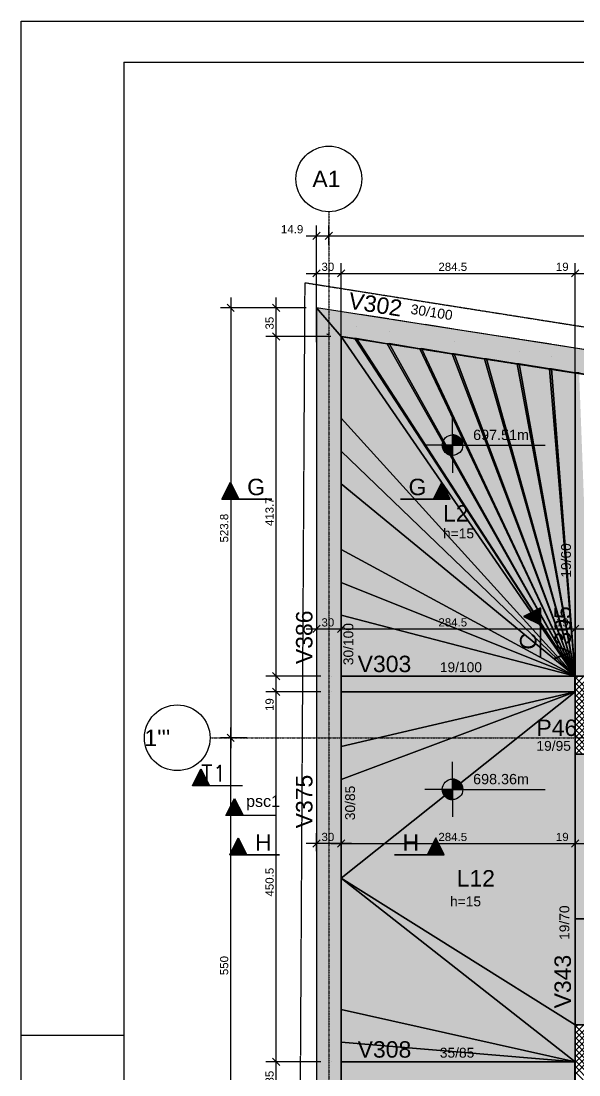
# Model space of a CAD drawing. Extents: x 37185 to 43130, y -8135 to -3930.
# Drawn here: x 37185 to 37863, y -5214 to -3930 of the extents above; entities that cross this region are included whole.
import ezdxf

# ---------------------------------------------------------------- set-up
doc = ezdxf.new("R2010")
doc.units = 0
doc.header["$MEASUREMENT"] = 0
doc.linetypes.add('ESTILO_TQS_0001', pattern=[1, 0.7, -0.3])
doc.linetypes.add('ESTILO_TQS_0004', pattern=[1.12, 0.5, -0.2, 0.01, -0.2, 0.01, -0.2])
doc.layers.get('0').update_dxf_attribs({"linetype": 'CONTINUOUS'})
for name, color, linetype in [('221', 11, 'CONTINUOUS'), ('36', 113, 'CONTINUOUS'), ('37', 4, 'CONTINUOUS'), ('40', 240, 'CONTINUOUS'), ('42', 3, 'CONTINUOUS'), ('43', 3, 'CONTINUOUS'), ('44', 3, 'CONTINUOUS'), ('45', 2, 'CONTINUOUS'), ('46', 2, 'CONTINUOUS'), ('47', 2, 'CONTINUOUS'), ('50', 5, 'CONTINUOUS'), ('51', 5, 'CONTINUOUS'), ('55', 12, 'CONTINUOUS'), ('60', 253, 'CONTINUOUS'), ('68', 4, 'CONTINUOUS'), ('70', 160, 'CONTINUOUS'), ('75', 9, 'CONTINUOUS'), ('79', 12, 'CONTINUOUS'), ('82', 252, 'CONTINUOUS'), ('95', 7, 'CONTINUOUS')]:
    doc.layers.add(name, color=color, linetype=linetype)
doc.styles.get("Standard").update_dxf_attribs({"font": 'ROMANS.SHX'})
doc.styles.add('TQS_ARIAL', font='arial.ttf')

# ---------------------------------------------------------------- blocks, each defined once
blk = doc.blocks.new('_CORTEA')
for p, q in [((-1.215955, 0), (-1.008539, 0.414832)), ((-1.213134, 0.001738), (-1.008539, 0.41093)), ((-1.070407, 0.287191), (-0.946671, 0.287191)), ((-1.054453, 0.319101), (-0.962626, 0.319101)), ((-1.038497, 0.351012), (-0.978581, 0.351012)), ((-1.022543, 0.382922), (-0.994535, 0.382922)), ((-1.008539, 0.414832), (-0.801992, 0.001738)), ((-1.008539, 0.410929), (-0.803943, 0.001739)), ((0, 0), (-1.215955, 0)), ((-1.213134, 0.001739), (0, 0.001739)), ((-1.198048, 0.03191), (-0.819029, 0.03191)), ((-1.182092, 0.06382), (-0.834984, 0.06382)), ((-1.166137, 0.09573), (-0.85094, 0.09573)), ((-1.150182, 0.12764), (-0.866895, 0.12764)), ((-1.134225, 0.159551), (-0.882851, 0.159551)), ((-1.11827, 0.191461), (-0.898806, 0.191461)), ((-1.102411, 0.223182), (-0.91476, 0.223369)), ((-1.086361, 0.255281), (-0.930716, 0.255281))]:
    blk.add_line(p, q)
at = {"layer": '79'}
blk.add_lwpolyline([(-1.213134, 0.001739), (-1.008539, 0.410929), (-0.803943, 0.001739), (-1.213134, 0.001739)], dxfattribs=at)
blk = doc.blocks.new('CTR_PARC')
at = {"layer": '221', "color": 12, "xscale": 50, "yscale": 50}
blk.add_blockref('_CORTEA', (47665.8, -4050.6), dxfattribs=at)
at = {"layer": '221', "color": 12}
blk.add_text('T1', height=20, dxfattribs=at).set_placement((47615.8, -4045.6))

msp = doc.modelspace()

# ---------------------------------------------------------------- linework, layer by layer
at = {"layer": '36', "linetype": 'Continuous'}
for points in [[(37590.43734, -4317.08451), (37574.01264, -4314.52236), (37858.51264, -4728.23831), (37590.43734, -4317.08451)], [(37858.51264, -4728.23831), (37574.01264, -4314.52236), (37574.01264, -4414.00321), (37858.51264, -4728.23831)], [(37574.01264, -4314.52236), (37574.01264, -4334.00321), (37574.01264, -4414.00321), (37574.01264, -4314.52236)], [(37592.81969, -4316.91001), (37590.43734, -4317.08451), (37858.51264, -4728.23831), (37592.81969, -4316.91001)], [(37629.96069, -4323.24996), (37592.81969, -4316.91001), (37858.51264, -4728.23831), (37629.96069, -4323.24996)], [(37632.34229, -4323.07891), (37629.96069, -4323.24996), (37858.51264, -4728.23831), (37632.34229, -4323.07891)], [(37669.48159, -4329.41501), (37632.34229, -4323.07891), (37858.51264, -4728.23831), (37669.48159, -4329.41501)], [(37574.01264, -4414.00321), (37574.01264, -4334.00321), (37574.01264, -4374.00321), (37574.01264, -4414.00321)], [(37671.86299, -4329.24511), (37669.48159, -4329.41501), (37858.51264, -4728.23831), (37671.86299, -4329.24511)], [(37709.00494, -4335.58041), (37671.86299, -4329.24511), (37858.51264, -4728.23831), (37709.00494, -4335.58041)], [(37711.38564, -4335.41406), (37709.00494, -4335.58041), (37858.51264, -4728.23831), (37711.38564, -4335.41406)], [(37748.52579, -4341.74546), (37711.38564, -4335.41406), (37858.51264, -4728.23831), (37748.52579, -4341.74546)], [(37750.90629, -4341.58021), (37748.52579, -4341.74546), (37858.51264, -4728.23831), (37750.90629, -4341.58021)], [(37788.04794, -4347.91071), (37750.90629, -4341.58021), (37858.51264, -4728.23831), (37788.04794, -4347.91071)], [(37790.42794, -4347.74781), (37788.04794, -4347.91071), (37858.51264, -4728.23831), (37790.42794, -4347.74781)], [(37827.57004, -4354.07596), (37790.42794, -4347.74781), (37858.51264, -4728.23831), (37827.57004, -4354.07596)], [(37829.94959, -4353.91536), (37827.57004, -4354.07596), (37858.51264, -4728.23831), (37829.94959, -4353.91536)], [(37858.51264, -4358.90281), (37829.94959, -4353.91536), (37858.51264, -4728.23831), (37858.51264, -4358.90281)], [(37877.51264, -4358.90281), (37875.45184, -4358.90281), (37875.25149, -4359.03666), (37869.47224, -4360.18626), (37863.69299, -4359.03666), (37863.49264, -4358.90281), (37858.51264, -4358.90281), (37858.51264, -4728.13831), (37877.51264, -4728.13831), (37877.51264, -4358.90281)], [(37574.01264, -4414.00321), (37574.01264, -4454.00321), (37858.51264, -4728.23831), (37574.01264, -4414.00321)], [(37574.01264, -4454.00321), (37574.01264, -4494.00321), (37858.51264, -4728.23831), (37574.01264, -4454.00321)], [(37858.51264, -4728.23831), (37574.01264, -4494.00321), (37574.01264, -4574.00321), (37858.51264, -4728.23831)], [(37574.01264, -4494.00321), (37574.01264, -4534.00321), (37574.01264, -4574.00321), (37574.01264, -4494.00321)], [(37574.01264, -4574.00321), (37574.01264, -4614.00321), (37858.51264, -4728.23831), (37574.01264, -4574.00321)], [(37858.51264, -4728.23831), (37574.01264, -4614.00321), (37574.01264, -4654.00321), (37858.51264, -4728.23831)], [(37574.01264, -4728.23831), (37574.01264, -4654.00321), (37574.01264, -4694.00321), (37574.01264, -4728.23831)], [(37858.51264, -4728.23831), (37574.01264, -4654.00321), (37574.01264, -4728.23831), (37858.51264, -4728.23831)]]:
    msp.add_lwpolyline(points, dxfattribs=at)
for points in [[(37590.43734, -4317.08451), (37574.01264, -4314.52236), (37858.51264, -4728.23831)], [(37858.51264, -4728.23831), (37574.01264, -4314.52236), (37574.01264, -4414.00321)], [(37592.81969, -4316.91001), (37590.43734, -4317.08451), (37858.51264, -4728.23831)], [(37590.43734, -4317.08451), (37858.51264, -4728.23831), (37590.43734, -4317.08451)], [(37592.81969, -4316.91001), (37858.51264, -4728.23831), (37592.81969, -4316.91001)], [(37629.96069, -4323.24996), (37592.81969, -4316.91001), (37858.51264, -4728.23831)], [(37632.34229, -4323.07891), (37629.96069, -4323.24996), (37858.51264, -4728.23831)], [(37629.96069, -4323.24996), (37858.51264, -4728.23831), (37629.96069, -4323.24996)], [(37669.48159, -4329.41501), (37632.34229, -4323.07891), (37858.51264, -4728.23831)], [(37632.34229, -4323.07891), (37858.51264, -4728.23831), (37632.34229, -4323.07891)], [(37671.86299, -4329.24511), (37669.48159, -4329.41501), (37858.51264, -4728.23831)], [(37669.48159, -4329.41501), (37858.51264, -4728.23831), (37669.48159, -4329.41501)], [(37709.00494, -4335.58041), (37671.86299, -4329.24511), (37858.51264, -4728.23831)], [(37671.86299, -4329.24511), (37858.51264, -4728.23831), (37671.86299, -4329.24511)], [(37711.38564, -4335.41406), (37709.00494, -4335.58041), (37858.51264, -4728.23831)], [(37709.00494, -4335.58041), (37858.51264, -4728.23831), (37709.00494, -4335.58041)], [(37748.52579, -4341.74546), (37711.38564, -4335.41406), (37858.51264, -4728.23831)], [(37711.38564, -4335.41406), (37858.51264, -4728.23831), (37711.38564, -4335.41406)], [(37750.90629, -4341.58021), (37748.52579, -4341.74546), (37858.51264, -4728.23831)], [(37748.52579, -4341.74546), (37858.51264, -4728.23831), (37748.52579, -4341.74546)], [(37788.04794, -4347.91071), (37750.90629, -4341.58021), (37858.51264, -4728.23831)], [(37750.90629, -4341.58021), (37858.51264, -4728.23831), (37750.90629, -4341.58021)], [(37790.42794, -4347.74781), (37788.04794, -4347.91071), (37858.51264, -4728.23831)], [(37788.04794, -4347.91071), (37858.51264, -4728.23831), (37788.04794, -4347.91071)], [(37827.57004, -4354.07596), (37790.42794, -4347.74781), (37858.51264, -4728.23831)], [(37790.42794, -4347.74781), (37858.51264, -4728.23831), (37790.42794, -4347.74781)], [(37829.94959, -4353.91536), (37827.57004, -4354.07596), (37858.51264, -4728.23831)], [(37827.57004, -4354.07596), (37858.51264, -4728.23831), (37827.57004, -4354.07596)], [(37858.51264, -4358.90281), (37829.94959, -4353.91536), (37858.51264, -4728.23831)], [(37829.94959, -4353.91536), (37858.51264, -4728.23831), (37829.94959, -4353.91536)], [(37877.51264, -4728.13831), (37863.49264, -4358.90281), (37858.51264, -4358.90281)], [(37877.51264, -4728.13831), (37858.51264, -4358.90281), (37858.51264, -4728.13831)], [(37858.51264, -4358.90281), (37858.51264, -4728.23831), (37858.51264, -4358.90281)], [(37574.01264, -4414.00321), (37574.01264, -4454.00321), (37858.51264, -4728.23831)], [(37574.01264, -4414.00321), (37858.51264, -4728.23831), (37574.01264, -4414.00321)], [(37858.51264, -4728.23831), (37574.01264, -4414.00321), (37858.51264, -4728.23831)], [(37574.01264, -4454.00321), (37574.01264, -4494.00321), (37858.51264, -4728.23831)], [(37574.01264, -4454.00321), (37858.51264, -4728.23831), (37574.01264, -4454.00321)], [(37858.51264, -4728.23831), (37574.01264, -4494.00321), (37574.01264, -4574.00321)], [(37858.51264, -4728.23831), (37574.01264, -4574.00321), (37858.51264, -4728.23831)], [(37574.01264, -4574.00321), (37574.01264, -4614.00321), (37858.51264, -4728.23831)], [(37574.01264, -4574.00321), (37858.51264, -4728.23831), (37574.01264, -4574.00321)], [(37858.51264, -4728.23831), (37574.01264, -4614.00321), (37574.01264, -4654.00321)], [(37858.51264, -4728.23831), (37574.01264, -4654.00321), (37574.01264, -4728.23831)], [(37858.51264, -4728.23831), (37574.01264, -4654.00321), (37858.51264, -4728.23831)], [(37858.51264, -4728.23831), (37574.01264, -4728.23831), (37858.51264, -4728.23831)]]:
    msp.add_solid(points, dxfattribs=at)
at = {"layer": '37', "linetype": 'Continuous'}
for points in [[(37544.01264, -4279.47971), (37544.01264, -4333.46256)], [(39729.25559, -4620.36566), (37544.01264, -4279.47971)], [(37561.32464, -4282.18031), (37561.26649, -4282.55306)], [(37631.83589, -4293.17966), (37597.09189, -4287.75981)], [(37671.35984, -4299.34516), (37636.53004, -4293.91191)], [(37710.89274, -4305.51211), (37676.02344, -4300.07266)], [(37750.41669, -4311.67761), (37715.46159, -4306.22481)], [(37789.94509, -4317.84381), (37754.95499, -4312.38556)], [(37829.47349, -4324.01006), (37794.42079, -4318.54201)], [(37869.00639, -4330.17696), (37833.88659, -4324.69846)], [(37544.01264, -4334.00321), (37544.01264, -4373.46256)], [(37858.51264, -4358.90281), (37858.51264, -4728.23831)], [(37877.51264, -4361.86671), (37858.51264, -4358.90281)], [(37544.01264, -4374.00321), (37544.01264, -4413.46256)], [(37544.01264, -4414.00321), (37544.01264, -4453.46256)], [(37544.01264, -4454.00321), (37544.01264, -4493.46256)], [(37544.01264, -4494.00321), (37544.01264, -4533.46256)], [(37544.01264, -4534.00321), (37544.01264, -4573.46256)], [(37544.01264, -4574.00321), (37544.01264, -4613.46256)], [(37544.01264, -4614.00321), (37544.01264, -4653.46256)], [(37544.01264, -4654.00321), (37544.01264, -4693.46256)], [(37544.01264, -4694.00321), (37544.01264, -4733.46256)], [(37544.01264, -4734.00321), (37544.01264, -4773.46256)], [(37574.01264, -4747.23831), (37858.51264, -4747.23831)], [(37574.01264, -4773.46256), (37574.01264, -4747.23831)], [(37544.01264, -4774.00321), (37544.01264, -4813.46256)], [(37574.01264, -4813.46256), (37574.01264, -4774.00321)], [(37544.01264, -4814.00321), (37544.01264, -4853.46256)], [(37574.01264, -4853.46256), (37574.01264, -4814.00321)], [(37858.51264, -4823.23831), (37858.51264, -5023.73831)], [(37544.01264, -4854.00321), (37544.01264, -4893.46256)], [(37574.01264, -4893.46256), (37574.01264, -4854.00321)], [(37544.01264, -4894.00321), (37544.01264, -4933.46256)], [(37574.01264, -4933.46256), (37574.01264, -4894.00321)], [(37544.01264, -4934.00321), (37544.01264, -4973.46256)], [(37574.01264, -4973.46256), (37574.01264, -4934.00321)], [(37544.01264, -4974.00321), (37544.01264, -5013.46256)], [(37574.01264, -5013.46256), (37574.01264, -4974.00321)], [(37544.01264, -5014.00321), (37544.01264, -5053.46256)], [(37574.01264, -5053.46256), (37574.01264, -5014.00321)], [(37858.51264, -5023.73831), (37858.51264, -5152.73831)], [(37544.01264, -5054.00321), (37544.01264, -5093.46256)], [(37574.01264, -5093.46256), (37574.01264, -5054.00321)], [(37544.01264, -5094.00321), (37544.01264, -5133.46256)], [(37574.01264, -5133.46256), (37574.01264, -5094.00321)], [(37544.01264, -5134.00321), (37544.01264, -5173.46256)], [(37574.01264, -5173.46256), (37574.01264, -5134.00321)], [(37544.01264, -5174.00321), (37544.01264, -5214.00321)], [(37574.01264, -5197.73831), (37574.01264, -5174.00321)], [(37858.51264, -5197.73831), (37574.01264, -5197.73831)], [(37574.01264, -5197.73831), (37574.01264, -5213.46256)]]:
    msp.add_lwpolyline(points, dxfattribs=at)
at = {"layer": '40', "linetype": 'Continuous'}
for p, q in [((37858.51264, -4746.11141), (37876.38574, -4728.23831)), ((37858.51264, -4739.04031), (37869.31469, -4728.23831)), ((37858.51264, -4731.96926), (37862.24359, -4728.23831)), ((37858.51264, -4729.33156), (37877.51264, -4748.33156)), ((37858.51264, -4753.18246), (37877.51264, -4734.18246)), ((37858.51264, -4736.40261), (37877.51264, -4755.40261)), ((37858.51264, -4760.25356), (37877.51264, -4741.25356)), ((37858.51264, -4743.47371), (37877.51264, -4762.47371)), ((37858.51264, -4767.32461), (37877.51264, -4748.32461)), ((37858.51264, -4750.54476), (37877.51264, -4769.54476)), ((37858.51264, -4774.39566), (37877.51264, -4755.39566)), ((37858.51264, -4757.61581), (37877.51264, -4776.61581)), ((37858.51264, -4781.46676), (37877.51264, -4762.46676)), ((37858.51264, -4764.68691), (37877.51264, -4783.68691)), ((37858.51264, -4788.53781), (37877.51264, -4769.53781)), ((37858.51264, -4771.75796), (37877.51264, -4790.75796)), ((37858.51264, -4795.60886), (37877.51264, -4776.60886)), ((37858.51264, -4778.82901), (37877.51264, -4797.82901)), ((37858.51264, -4802.67996), (37877.51264, -4783.67996)), ((37858.51264, -4785.90011), (37877.51264, -4804.90011)), ((37858.51264, -4809.75101), (37877.51264, -4790.75101)), ((37858.51264, -4792.97116), (37877.51264, -4811.97116)), ((37858.51264, -4816.82206), (37877.51264, -4797.82206)), ((37858.51264, -4800.04221), (37877.51264, -4819.04221)), ((37858.51264, -4807.11331), (37874.63769, -4823.23831)), ((37859.16749, -4823.23831), (37877.51264, -4804.89316)), ((37858.51264, -4814.18436), (37867.56664, -4823.23831)), ((37858.51264, -4821.25541), (37860.49554, -4823.23831)), ((37858.51264, -5170.37546), (37876.14979, -5152.73831)), ((37858.51264, -5163.30441), (37869.07874, -5152.73831)), ((37858.51264, -5156.23331), (37862.00769, -5152.73831)), ((37858.51264, -5153.59561), (37877.51264, -5172.59561)), ((37858.51264, -5177.44656), (37877.51264, -5158.44656)), ((37858.51264, -5160.66671), (37877.51264, -5179.66671)), ((37858.51264, -5184.51761), (37877.51264, -5165.51761)), ((37858.51264, -5167.73776), (37877.51264, -5186.73776)), ((37858.51264, -5191.58866), (37877.51264, -5172.58866)), ((37858.51264, -5174.80881), (37877.51264, -5193.80881)), ((37858.51264, -5198.65976), (37877.51264, -5179.65976)), ((37858.51264, -5181.87991), (37877.51264, -5200.87991)), ((37858.51264, -5205.73081), (37877.51264, -5186.73081)), ((37858.51264, -5188.95096), (37877.51264, -5207.95096)), ((37858.51264, -5212.80186), (37877.51264, -5193.80186)), ((37858.51264, -5196.02201), (37877.51264, -5215.02201)), ((37858.51264, -5203.09311), (37877.51264, -5222.09311)), ((37858.51264, -5210.16416), (37877.51264, -5229.16416))]:
    msp.add_line(p, q, dxfattribs=at)
for points in [[(37858.51264, -4823.23831), (37877.51264, -4823.23831), (37877.51264, -4728.23831), (37858.51264, -4728.23831), (37858.51264, -4823.23831)], [(37858.51264, -5232.73831), (37877.51264, -5232.73831), (37877.51264, -5152.73831), (37858.51264, -5152.73831), (37858.51264, -5232.73831)]]:
    msp.add_lwpolyline(points, dxfattribs=at)
at = {"layer": '50', "linetype": 'Continuous'}
for centre in [(37558.95889, -4122.62756), (37374.54729, -4803.24616)]:
    msp.add_circle(centre, 40, dxfattribs=at)
at = {"layer": '55', "linetype": 'Continuous'}
for p, q in [((37709.51399, -4446.79691), (37709.51399, -4413.23831)), ((37709.51399, -4434.29691), (37709.51399, -4459.29691)), ((37709.51399, -4434.90426), (37713.34669, -4434.90426)), ((37709.51399, -4435.69711), (37715.24824, -4435.69711)), ((37709.51399, -4436.48996), (37716.57914, -4436.48996)), ((37709.51399, -4437.28281), (37717.62149, -4437.28281)), ((37709.51399, -4438.07561), (37718.46279, -4438.07561)), ((37709.51399, -4438.86846), (37719.16899, -4438.86846)), ((37709.51399, -4439.66131), (37719.77719, -4439.66131)), ((37709.51399, -4440.45416), (37720.28524, -4440.45416)), ((37709.51399, -4446.79691), (37675.95544, -4446.79691)), ((37709.51394, -4447.58971), (37697.01394, -4447.58971)), ((37697.01399, -4446.79691), (37722.01399, -4446.79691)), ((37709.51394, -4448.38256), (37697.11494, -4448.38256)), ((37709.51394, -4449.17541), (37697.24229, -4449.17541)), ((37709.51394, -4449.96826), (37697.42294, -4449.96826)), ((37709.51394, -4450.76106), (37697.65919, -4450.76106)), ((37709.51394, -4451.55396), (37697.95449, -4451.55396)), ((37709.51394, -4452.34676), (37698.31354, -4452.34676)), ((37709.51394, -4453.13961), (37698.74269, -4453.13961)), ((37709.51399, -4441.24701), (37720.71439, -4441.24701)), ((37709.51399, -4442.03986), (37721.07344, -4442.03986)), ((37709.51399, -4442.83271), (37721.36874, -4442.83271)), ((37709.51399, -4443.62551), (37721.60499, -4443.62551)), ((37709.51399, -4444.41836), (37721.78559, -4444.41836)), ((37709.51399, -4445.21121), (37721.91299, -4445.21121)), ((37709.51399, -4446.00406), (37721.98819, -4446.00406)), ((37709.51399, -4446.79691), (37822.01399, -4446.79691)), ((37709.51399, -4446.79691), (37709.51399, -4480.35546)), ((37709.51394, -4453.93246), (37699.25074, -4453.93246)), ((37709.51394, -4454.72531), (37699.85014, -4454.72531)), ((37709.51394, -4455.51811), (37700.55909, -4455.51811)), ((37709.51394, -4456.31101), (37701.40644, -4456.31101)), ((37709.51394, -4457.10381), (37702.44169, -4457.10381)), ((37709.51394, -4457.89666), (37703.76549, -4457.89666)), ((37709.51394, -4458.68951), (37705.66484, -4458.68951)), ((37709.51399, -4865.99991), (37709.51399, -4832.44131)), ((37709.51399, -4853.49991), (37709.51399, -4878.49991)), ((37709.51399, -4854.10726), (37713.34669, -4854.10726)), ((37709.51399, -4854.90011), (37715.24824, -4854.90011)), ((37709.51399, -4855.69296), (37716.57914, -4855.69296)), ((37709.51399, -4856.48581), (37717.62149, -4856.48581)), ((37709.51399, -4857.27861), (37718.46279, -4857.27861)), ((37709.51399, -4858.07146), (37719.16899, -4858.07146)), ((37709.51399, -4858.86431), (37719.77719, -4858.86431)), ((37709.51399, -4859.65716), (37720.28524, -4859.65716)), ((37709.51399, -4860.45001), (37720.71439, -4860.45001)), ((37709.51399, -4861.24286), (37721.07344, -4861.24286)), ((37709.51399, -4862.03571), (37721.36874, -4862.03571)), ((37709.51399, -4862.82851), (37721.60499, -4862.82851)), ((37709.51399, -4863.62136), (37721.78559, -4863.62136)), ((37709.51399, -4865.99991), (37675.95544, -4865.99991)), ((37709.51394, -4866.79271), (37697.01394, -4866.79271)), ((37697.01399, -4865.99991), (37722.01399, -4865.99991)), ((37709.51394, -4867.58556), (37697.11494, -4867.58556)), ((37709.51394, -4868.37841), (37697.24229, -4868.37841)), ((37709.51394, -4869.17126), (37697.42294, -4869.17126)), ((37709.51394, -4869.96406), (37697.65919, -4869.96406)), ((37709.51394, -4870.75696), (37697.95449, -4870.75696)), ((37709.51394, -4871.54976), (37698.31354, -4871.54976)), ((37709.51394, -4872.34261), (37698.74269, -4872.34261)), ((37709.51394, -4873.13546), (37699.25074, -4873.13546)), ((37709.51394, -4873.92831), (37699.85014, -4873.92831)), ((37709.51394, -4874.72111), (37700.55909, -4874.72111)), ((37709.51394, -4875.51401), (37701.40644, -4875.51401)), ((37709.51394, -4876.30681), (37702.44169, -4876.30681)), ((37709.51399, -4864.41421), (37721.91299, -4864.41421)), ((37709.51399, -4865.20706), (37721.98819, -4865.20706)), ((37709.51399, -4865.99991), (37822.01399, -4865.99991)), ((37709.51399, -4865.99991), (37709.51399, -4899.55846)), ((37709.51394, -4877.09966), (37703.76549, -4877.09966)), ((37709.51394, -4877.89251), (37705.66484, -4877.89251))]:
    msp.add_line(p, q, dxfattribs=at)
for centre in [(37709.51399, -4446.79691), (37709.51399, -4865.99991)]:
    msp.add_circle(centre, 12.5, dxfattribs=at)
at = {"layer": '60', "linetype": 'Continuous'}
for points in [[(37544.01264, -4279.47971), (37574.01264, -4314.52236), (40226.51264, -4728.29781), (40226.51264, -4697.93501), (37544.01264, -4279.47971)], [(37544.06084, -7817.73361), (37574.06084, -7817.73361), (37574.01264, -4314.52236), (37544.01264, -4279.47971), (37544.06084, -7817.73361)], [(37556.70069, -4311.82181), (37558.44779, -4312.09436), (37556.71204, -4311.74906)], [(37574.01264, -4747.23831), (37858.41264, -4747.23831), (37858.41264, -4728.23831), (37574.01264, -4728.23831), (37574.01264, -4733.49061), (37574.06084, -4733.73291), (37574.01264, -4733.97516), (37574.01264, -4747.23831)], [(37574.01264, -4974.00321), (37858.51264, -5152.73831), (37858.51264, -4747.23831), (37574.01264, -4974.00321)], [(37574.01264, -4974.00321), (37858.51264, -4747.23831), (37574.01264, -4854.00321), (37574.01264, -4974.00321)], [(37574.01264, -4814.00321), (37574.01264, -4854.00321), (37858.51264, -4747.23831), (37574.01264, -4814.00321)], [(37574.01264, -4814.00321), (37858.51264, -4747.23831), (37574.01264, -4747.23831), (37574.01264, -4814.00321)], [(37574.01264, -4814.00321), (37574.01264, -4747.23831), (37574.01264, -4774.00321), (37574.01264, -4814.00321)], [(37858.51264, -4747.23831), (37858.51264, -5152.73831), (37858.51264, -5023.73831), (37858.51264, -4747.23831)], [(37858.51264, -4747.23831), (37858.51264, -5023.73831), (37858.51264, -4823.23831), (37858.51264, -4747.23831)], [(37877.51264, -5023.73831), (37877.51264, -4823.33831), (37858.51264, -4823.33831), (37858.51264, -5023.73831), (37877.51264, -5023.73831)], [(37574.01264, -4974.00321), (37574.01264, -4854.00321), (37574.01264, -4934.00321), (37574.01264, -4974.00321)], [(37574.01264, -4934.00321), (37574.01264, -4854.00321), (37574.01264, -4894.00321), (37574.01264, -4934.00321)], [(37574.01264, -4974.00321), (37574.01264, -5014.00321), (37574.01264, -5134.00321), (37574.01264, -4974.00321)], [(37574.01264, -4974.00321), (37574.01264, -5134.00321), (37858.51264, -5197.73831), (37574.01264, -4974.00321)], [(37574.01264, -4974.00321), (37858.51264, -5197.73831), (37858.51264, -5152.73831), (37574.01264, -4974.00321)], [(37574.01264, -5054.00321), (37574.01264, -5134.00321), (37574.01264, -5014.00321), (37574.01264, -5054.00321)], [(37877.51264, -5023.73831), (37858.51264, -5023.73831), (37858.51264, -5152.63831), (37877.51264, -5152.63831), (37877.51264, -5023.73831)], [(37574.01264, -5054.00321), (37574.01264, -5094.00321), (37574.01264, -5134.00321), (37574.01264, -5054.00321)], [(37574.01264, -5174.00321), (37858.51264, -5197.73831), (37574.01264, -5134.00321), (37574.01264, -5174.00321)], [(37574.01264, -5174.00321), (37574.01264, -5197.73831), (37858.51264, -5197.73831), (37574.01264, -5174.00321)], [(37574.01264, -5232.73831), (37858.41264, -5232.73831), (37858.41264, -5197.73831), (37574.01264, -5197.73831), (37574.01264, -5213.49061), (37574.06084, -5213.73291), (37574.01264, -5213.97516), (37574.01264, -5232.73831)]]:
    msp.add_lwpolyline(points, dxfattribs=at)
for points in [[(37544.01264, -4279.47971), (37574.01264, -4314.52236), (40226.51264, -4728.29781)], [(37544.01264, -4279.47971), (40226.51264, -4728.29781), (40226.51264, -4697.93501)], [(37544.01264, -4279.47971), (40226.51264, -4697.93501), (37544.01264, -4279.47971)], [(37544.06084, -7817.73361), (37574.01264, -4314.52236), (37544.01264, -4279.47971)], [(37544.06084, -7817.73361), (37544.01264, -4279.47971), (37544.06084, -7817.73361)], [(37544.06084, -7817.73361), (37574.06084, -7817.73361), (37574.01264, -4314.52236)], [(37574.06084, -4733.73291), (37858.41264, -4728.23831), (37574.01264, -4728.23831)], [(37574.06084, -4733.73291), (37574.01264, -4728.23831), (37574.01264, -4733.49061)], [(37574.06084, -4733.73291), (37574.01264, -4733.97516), (37858.41264, -4747.23831)], [(37858.41264, -4747.23831), (37574.01264, -4733.97516), (37574.01264, -4747.23831)], [(37574.06084, -4733.73291), (37858.41264, -4747.23831), (37858.41264, -4728.23831)], [(37574.01264, -4974.00321), (37858.51264, -5152.73831), (37858.51264, -4747.23831)], [(37574.01264, -4974.00321), (37858.51264, -4747.23831), (37574.01264, -4974.00321)], [(37574.01264, -4974.00321), (37858.51264, -4747.23831), (37574.01264, -4854.00321)], [(37574.01264, -4814.00321), (37574.01264, -4854.00321), (37858.51264, -4747.23831)], [(37574.01264, -4814.00321), (37858.51264, -4747.23831), (37574.01264, -4814.00321)], [(37574.01264, -4814.00321), (37858.51264, -4747.23831), (37574.01264, -4747.23831)], [(37574.01264, -4814.00321), (37574.01264, -4747.23831), (37574.01264, -4814.00321)], [(37574.01264, -4814.00321), (37574.01264, -4747.23831), (37574.01264, -4774.00321)], [(37858.51264, -4747.23831), (37858.51264, -5152.73831), (37858.51264, -5023.73831)], [(37858.51264, -4747.23831), (37858.51264, -5023.73831), (37858.51264, -4747.23831)], [(37858.51264, -4747.23831), (37858.51264, -5023.73831), (37858.51264, -4823.23831)], [(37858.51264, -4747.23831), (37858.51264, -4823.23831), (37858.51264, -4747.23831)], [(37574.01264, -4814.00321), (37574.01264, -4774.00321), (37574.01264, -4814.00321)], [(37877.51264, -5023.73831), (37877.51264, -4823.33831), (37858.51264, -4823.33831)], [(37877.51264, -5023.73831), (37858.51264, -4823.33831), (37858.51264, -5023.73831)], [(37574.01264, -4974.00321), (37574.01264, -4854.00321), (37574.01264, -4974.00321)], [(37574.01264, -4974.00321), (37574.01264, -5134.00321), (37858.51264, -5197.73831)], [(37574.01264, -4974.00321), (37858.51264, -5197.73831), (37574.01264, -4974.00321)], [(37574.01264, -4974.00321), (37858.51264, -5197.73831), (37858.51264, -5152.73831)], [(37574.01264, -4974.00321), (37858.51264, -5152.73831), (37574.01264, -4974.00321)], [(37574.01264, -5054.00321), (37574.01264, -5134.00321), (37574.01264, -5014.00321)], [(37574.01264, -5054.00321), (37574.01264, -5014.00321), (37574.01264, -5054.00321)], [(37877.51264, -5023.73831), (37858.51264, -5023.73831), (37858.51264, -5152.63831)], [(37877.51264, -5023.73831), (37858.51264, -5152.63831), (37877.51264, -5152.63831)], [(37877.51264, -5023.73831), (37858.51264, -5023.73831), (37877.51264, -5023.73831)], [(37574.01264, -5054.00321), (37574.01264, -5094.00321), (37574.01264, -5134.00321)], [(37574.01264, -5054.00321), (37574.01264, -5134.00321), (37574.01264, -5054.00321)], [(37574.01264, -5174.00321), (37858.51264, -5197.73831), (37574.01264, -5134.00321)], [(37574.01264, -5174.00321), (37574.01264, -5134.00321), (37574.01264, -5174.00321)], [(37574.01264, -5174.00321), (37574.01264, -5197.73831), (37858.51264, -5197.73831)], [(37574.01264, -5174.00321), (37858.51264, -5197.73831), (37574.01264, -5174.00321)], [(37574.06084, -5213.73291), (37858.41264, -5197.73831), (37574.01264, -5197.73831)], [(37574.06084, -5213.73291), (37574.01264, -5197.73831), (37574.01264, -5213.49061)], [(37574.06084, -5213.73291), (37858.41264, -5232.73831), (37858.41264, -5197.73831)], [(37574.06084, -5213.73291), (37574.01264, -5213.97516), (37574.01264, -5232.73831)], [(37574.06084, -5213.73291), (37574.01264, -5232.73831), (37858.41264, -5232.73831)]]:
    msp.add_solid(points, dxfattribs=at)
at = {"layer": '68', "color": 12, "linetype": 'ESTILO_TQS_0001'}
msp.add_lwpolyline([(37530.05069, -4249.00666), (40530.67009, -4723.98931), (40512.14434, -7971.93931), (37508.76839, -7984.70311), (37530.05069, -4249.00666)], dxfattribs=at)
at = {"layer": '68', "linetype": 'ESTILO_TQS_0001'}
for points in [[(37574.01264, -4333.46256), (37574.01264, -4314.52236)], [(37574.01264, -4314.52236), (37590.43734, -4317.08451)], [(37590.43734, -4317.08451), (37629.96069, -4323.24996)], [(37629.96069, -4323.24996), (37669.48159, -4329.41501)], [(37574.01264, -4373.46256), (37574.01264, -4334.00321)], [(37669.48159, -4329.41501), (37709.00494, -4335.58041)], [(37709.00494, -4335.58041), (37748.52579, -4341.74546)], [(37748.52579, -4341.74546), (37788.04794, -4347.91071)], [(37788.04794, -4347.91071), (37827.57004, -4354.07596)], [(37827.57004, -4354.07596), (37858.51264, -4358.90281)], [(37574.01264, -4413.46256), (37574.01264, -4374.00321)], [(37574.01264, -4453.46256), (37574.01264, -4414.00321)], [(37574.01264, -4493.46256), (37574.01264, -4454.00321)], [(37574.01264, -4533.46256), (37574.01264, -4494.00321)], [(37574.01264, -4573.46256), (37574.01264, -4534.00321)], [(37574.01264, -4613.46256), (37574.01264, -4574.00321)], [(37574.01264, -4653.46256), (37574.01264, -4614.00321)], [(37574.01264, -4693.46256), (37574.01264, -4654.00321)], [(37574.01264, -4728.23831), (37574.01264, -4694.00321)], [(37858.51264, -4728.23831), (37574.01264, -4728.23831)]]:
    msp.add_lwpolyline(points, dxfattribs=at)
at = {"layer": '70', "linetype": 'ESTILO_TQS_0004'}
for p, q in [((37558.95889, -4162.62756), (37558.95889, -8062.33456)), ((37414.54729, -4803.24616), (40631.05859, -4803.24616))]:
    msp.add_line(p, q, dxfattribs=at)
at = {"layer": '75', "linetype": 'Continuous'}
for p, q in [((37544.01264, -4293.97116), (37544.01264, -4179.36526)), ((37558.95889, -4202.91526), (37558.95889, -4179.36526)), ((37531.51264, -4191.86526), (37571.45889, -4191.86526)), ((37539.59324, -4196.28471), (37548.43209, -4187.44586)), ((37546.45889, -4191.86526), (38284.01264, -4191.86526)), ((37554.53949, -4196.28471), (37563.37829, -4187.44586)), ((37554.53949, -4196.28471), (37563.37829, -4187.44586)), ((37558.95889, -4185.91376), (37558.95889, -4185.91376)), ((37558.95889, -4198.41376), (37558.95889, -4204.36526)), ((37558.95889, -4215.41526), (37558.95889, -4215.41526)), ((37539.59324, -4242.03736), (37548.43209, -4233.19851)), ((37544.01264, -4321.50321), (37544.01264, -4225.11796)), ((37569.59324, -4242.03736), (37578.43209, -4233.19851)), ((37569.59324, -4242.03736), (37578.43209, -4233.19851)), ((37574.01264, -4321.50321), (37574.01264, -4225.11796)), ((37574.01264, -4321.50321), (37574.01264, -4225.11796)), ((37854.09324, -4242.03736), (37862.93209, -4233.19851)), ((37854.09324, -4242.03736), (37862.93209, -4233.19851)), ((37858.51264, -4387.66346), (37858.51264, -4225.11796)), ((37858.51264, -4387.66346), (37858.51264, -4225.11796)), ((37531.51264, -4237.61796), (37586.51264, -4237.61796)), ((37561.51264, -4237.61796), (37871.01264, -4237.61796)), ((37846.01264, -4237.61796), (37890.01264, -4237.61796)), ((37439.56159, -4266.97971), (37439.56159, -4815.74616)), ((37494.82904, -4327.02236), (37494.82904, -4266.97971)), ((37531.51264, -4279.47971), (37427.06159, -4279.47971)), ((37435.14219, -4275.06031), (37443.98099, -4283.89916)), ((37531.51264, -4279.47971), (37482.32904, -4279.47971)), ((37499.24849, -4283.89916), (37490.40964, -4275.06031)), ((37544.01264, -4279.47971), (37544.01264, -4279.47971)), ((37544.01264, -4279.47971), (37544.01264, -4279.47971)), ((37499.24849, -4318.94181), (37490.40964, -4310.10296)), ((37499.24849, -4318.94181), (37490.40964, -4310.10296)), ((37494.82904, -4740.73831), (37494.82904, -4302.02236)), ((37544.01264, -4306.47116), (37544.01264, -4306.47116)), ((37561.51264, -4314.52236), (37482.32904, -4314.52236)), ((37561.51264, -4314.52236), (37482.32904, -4314.52236)), ((37574.01264, -4314.52236), (37574.01264, -4314.52236)), ((37574.01264, -4314.52236), (37574.01264, -4314.52236)), ((37544.01264, -4334.00321), (37544.01264, -4334.00321)), ((37574.01264, -4334.00321), (37574.01264, -4334.00321)), ((37574.01264, -4334.00321), (37574.01264, -4334.00321)), ((37858.51264, -4400.16346), (37858.51264, -4400.16346)), ((37858.51264, -4400.16346), (37858.51264, -4400.16346)), ((37428.81119, -4512.74616), (37439.18199, -4492.00456)), ((37428.95224, -4512.65926), (37439.18199, -4492.19966)), ((37432.89769, -4504.76861), (37445.46639, -4504.76861)), ((37433.69544, -4503.17311), (37444.66864, -4503.17311)), ((37434.48839, -4501.58706), (37443.87094, -4501.57771)), ((37435.29089, -4499.98211), (37443.07314, -4499.98211)), ((37436.08859, -4498.38661), (37442.27539, -4498.38661)), ((37436.88634, -4496.79111), (37441.47764, -4496.79111)), ((37437.68409, -4495.19556), (37440.67989, -4495.19556)), ((37438.48184, -4493.60006), (37439.88219, -4493.60006)), ((37439.18199, -4492.00456), (37449.50934, -4512.65926)), ((37439.18199, -4492.19971), (37449.41179, -4512.65921)), ((37696.40514, -4492.00456), (37686.07779, -4512.65926)), ((37696.40514, -4492.19971), (37686.17534, -4512.65921)), ((37702.68944, -4504.76861), (37690.12074, -4504.76861)), ((37701.89169, -4503.17311), (37690.91849, -4503.17311)), ((37701.09874, -4501.58706), (37691.71619, -4501.57771)), ((37700.29624, -4499.98211), (37692.51399, -4499.98211)), ((37699.49854, -4498.38661), (37693.31174, -4498.38661)), ((37698.70084, -4496.79111), (37694.10949, -4496.79111)), ((37697.90304, -4495.19556), (37694.90724, -4495.19556)), ((37697.10534, -4493.60006), (37695.70499, -4493.60006)), ((37706.77594, -4512.74616), (37696.40514, -4492.00456)), ((37706.63489, -4512.65926), (37696.40514, -4492.19966)), ((37489.60894, -4512.74616), (37428.81119, -4512.74616)), ((37428.95224, -4512.65921), (37489.60894, -4512.65921)), ((37429.70654, -4511.15066), (37448.65749, -4511.15066)), ((37430.50434, -4509.55516), (37447.85974, -4509.55516)), ((37431.30209, -4507.95966), (37447.06194, -4507.95966)), ((37432.09989, -4506.36416), (37446.26419, -4506.36416)), ((37706.63489, -4512.65921), (37645.97819, -4512.65921)), ((37645.97819, -4512.74616), (37706.77594, -4512.74616)), ((37705.88059, -4511.15066), (37686.92964, -4511.15066)), ((37705.08279, -4509.55516), (37687.72739, -4509.55516)), ((37704.28504, -4507.95966), (37688.52519, -4507.95966)), ((37703.48729, -4506.36416), (37689.32294, -4506.36416)), ((37816.51684, -4645.13381), (37795.77524, -4655.50461)), ((37816.42994, -4645.27486), (37795.97034, -4655.50461)), ((37816.42989, -4645.27486), (37816.42989, -4705.93156)), ((37816.51684, -4705.93156), (37816.51684, -4645.13381)), ((37795.77524, -4655.50461), (37816.42994, -4665.83196)), ((37795.97039, -4655.50461), (37816.42989, -4665.73441)), ((37797.37074, -4654.80446), (37797.37074, -4656.20481)), ((37798.96624, -4654.00671), (37798.96624, -4657.00251)), ((37800.56179, -4653.20896), (37800.56179, -4657.80031)), ((37802.15729, -4652.41121), (37802.15729, -4658.59801)), ((37803.75279, -4651.61351), (37803.75279, -4659.39576)), ((37805.35774, -4650.81101), (37805.34839, -4660.19356)), ((37806.94379, -4650.01806), (37806.94379, -4660.99126)), ((37808.53929, -4649.22031), (37808.53929, -4661.78901)), ((37810.13484, -4648.42251), (37810.13484, -4662.58681)), ((37811.73034, -4647.62476), (37811.73034, -4663.38461)), ((37813.32584, -4646.82701), (37813.32584, -4664.18236)), ((37814.92134, -4646.02921), (37814.92134, -4664.98011)), ((37531.51264, -4670.62706), (37586.51264, -4670.62706)), ((37539.59324, -4675.04646), (37548.43209, -4666.20761)), ((37544.01264, -4670.62706), (37544.01264, -4670.62706)), ((37561.51264, -4670.62706), (37871.01264, -4670.62706)), ((37569.59324, -4675.04646), (37578.43209, -4666.20761)), ((37569.59324, -4675.04646), (37578.43209, -4666.20761)), ((37574.01264, -4670.62706), (37574.01264, -4670.62706)), ((37574.01264, -4670.62706), (37574.01264, -4670.62706)), ((37846.01264, -4670.62706), (37890.01264, -4670.62706)), ((37854.09324, -4675.04646), (37862.93209, -4666.20761)), ((37854.09324, -4675.04646), (37862.93209, -4666.20761)), ((37858.51264, -4670.62706), (37858.51264, -4670.62706)), ((37858.51264, -4670.62706), (37858.51264, -4670.62706)), ((37494.82904, -4759.73831), (37494.82904, -4715.73831)), ((37549.23749, -4728.23831), (37482.32904, -4728.23831)), ((37549.23749, -4728.23831), (37482.32904, -4728.23831)), ((37499.24849, -4732.65776), (37490.40964, -4723.81891)), ((37499.24849, -4732.65776), (37490.40964, -4723.81891)), ((37494.82904, -5210.23831), (37494.82904, -4734.73831)), ((37561.73749, -4728.23831), (37561.73749, -4728.23831)), ((37561.73749, -4728.23831), (37561.73749, -4728.23831)), ((37549.23749, -4747.23831), (37482.32904, -4747.23831)), ((37549.23749, -4747.23831), (37482.32904, -4747.23831)), ((37499.24849, -4751.65776), (37490.40964, -4742.81891)), ((37499.24849, -4751.65776), (37490.40964, -4742.81891)), ((37561.73749, -4747.23831), (37561.73749, -4747.23831)), ((37561.73749, -4747.23831), (37561.73749, -4747.23831)), ((37443.98099, -4807.66556), (37435.14219, -4798.82676)), ((37435.14219, -4798.82676), (37443.98099, -4807.66556)), ((37439.56159, -5365.74226), (37439.56159, -4790.74616)), ((37427.50874, -4803.24616), (37427.06159, -4803.24616)), ((37459.02919, -4803.24616), (37427.06159, -4803.24616)), ((37440.00874, -4803.24616), (37440.00874, -4803.24616)), ((37471.52919, -4803.24616), (37471.52919, -4803.24616)), ((37433.83489, -4897.70926), (37444.20569, -4876.96766)), ((37444.20569, -4876.96766), (37454.53304, -4897.62236)), ((37433.97594, -4897.62236), (37444.20569, -4877.16276)), ((37437.92139, -4889.73171), (37450.49009, -4889.73171)), ((37438.71914, -4888.13621), (37449.69234, -4888.13621)), ((37439.51209, -4886.55016), (37448.89464, -4886.54081)), ((37440.31459, -4884.94521), (37448.09684, -4884.94521)), ((37441.11229, -4883.34971), (37447.29909, -4883.34971)), ((37441.90999, -4881.75421), (37446.50134, -4881.75421)), ((37442.70779, -4880.15866), (37445.70359, -4880.15866)), ((37443.50549, -4878.56316), (37444.90584, -4878.56316)), ((37444.20569, -4877.16281), (37454.43549, -4897.62231)), ((37494.63264, -4897.70926), (37433.83489, -4897.70926)), ((37433.97594, -4897.62231), (37494.63264, -4897.62231)), ((37434.73024, -4896.11376), (37453.68119, -4896.11376)), ((37435.52804, -4894.51826), (37452.88344, -4894.51826)), ((37436.32579, -4892.92276), (37452.08564, -4892.92276)), ((37437.12354, -4891.32726), (37451.28789, -4891.32726)), ((37574.01264, -4913.73291), (37574.01264, -4913.73291)), ((37858.51264, -4909.96651), (37858.51264, -4909.96651)), ((37438.31154, -4945.70276), (37448.68234, -4924.96116)), ((37438.45259, -4945.61586), (37448.68234, -4925.15626)), ((37447.18444, -4928.15216), (37450.18024, -4928.15216)), ((37447.98219, -4926.55666), (37449.38254, -4926.55666)), ((37448.68234, -4924.96116), (37459.00969, -4945.61586)), ((37448.68234, -4925.15631), (37458.91214, -4945.61581)), ((37548.43209, -4927.54431), (37539.59324, -4936.38316)), ((37544.01264, -4941.23291), (37544.01264, -4919.46371)), ((37569.59324, -4936.38316), (37578.43209, -4927.54431)), ((37578.43209, -4927.54431), (37569.59324, -4936.38316)), ((37574.01264, -4941.23291), (37574.01264, -4919.46371)), ((37574.01264, -4926.23291), (37574.01264, -4944.46371)), ((37689.10434, -4924.96116), (37678.77704, -4945.61586)), ((37689.10434, -4925.15631), (37678.87459, -4945.61581)), ((37690.60229, -4928.15216), (37687.60644, -4928.15216)), ((37689.80454, -4926.55666), (37688.40419, -4926.55666)), ((37699.47514, -4945.70276), (37689.10434, -4924.96116)), ((37699.33409, -4945.61586), (37689.10434, -4925.15626)), ((37854.09324, -4936.38316), (37862.93209, -4927.54431)), ((37854.09324, -4936.38316), (37862.93209, -4927.54431)), ((37858.51264, -4922.46651), (37858.51264, -4944.46371)), ((37440.80249, -4940.91626), (37456.56234, -4940.91626)), ((37441.60024, -4939.32076), (37455.76454, -4939.32076)), ((37442.39804, -4937.72521), (37454.96674, -4937.72521)), ((37443.19579, -4936.12971), (37454.16899, -4936.12971)), ((37443.98874, -4934.54366), (37453.37129, -4934.53431)), ((37444.79124, -4932.93871), (37452.57349, -4932.93871)), ((37445.58894, -4931.34321), (37451.77579, -4931.34321)), ((37446.38669, -4929.74771), (37450.97804, -4929.74771)), ((37586.51264, -4931.96371), (37531.51264, -4931.96371)), ((37561.51264, -4931.96371), (37871.01264, -4931.96371)), ((37696.98424, -4940.91626), (37681.22439, -4940.91626)), ((37696.18649, -4939.32076), (37682.02219, -4939.32076)), ((37695.38864, -4937.72521), (37682.81999, -4937.72521)), ((37694.59089, -4936.12971), (37683.61774, -4936.12971)), ((37693.79799, -4934.54366), (37684.41539, -4934.53431)), ((37692.99544, -4932.93871), (37685.21319, -4932.93871)), ((37692.19774, -4931.34321), (37686.01094, -4931.34321)), ((37691.40004, -4929.74771), (37686.80869, -4929.74771)), ((37846.01264, -4931.96371), (37890.01264, -4931.96371)), ((37858.51264, -4930.90216), (37858.51264, -4930.90216)), ((37499.10929, -4945.70276), (37438.31154, -4945.70276)), ((37438.45259, -4945.61581), (37499.10929, -4945.61581)), ((37439.20694, -4944.10726), (37458.15784, -4944.10726)), ((37440.00474, -4942.51176), (37457.36009, -4942.51176)), ((37544.01264, -4953.73291), (37544.01264, -4953.73291)), ((37574.01264, -4953.73291), (37574.01264, -4953.73291)), ((37699.33409, -4945.61581), (37638.67739, -4945.61581)), ((37638.67739, -4945.70276), (37699.47514, -4945.70276)), ((37698.57979, -4944.10726), (37679.62884, -4944.10726)), ((37697.78199, -4942.51176), (37680.42664, -4942.51176)), ((37858.51264, -4943.40216), (37858.51264, -4944.46371)), ((37549.23749, -5197.73831), (37482.32904, -5197.73831)), ((37549.23749, -5197.73831), (37482.32904, -5197.73831)), ((37499.24849, -5202.15776), (37490.40964, -5193.31891)), ((37499.24849, -5202.15776), (37490.40964, -5193.31891)), ((37494.82904, -5245.23831), (37494.82904, -5185.23831)), ((37561.73749, -5197.73831), (37561.73749, -5197.73831)), ((37561.73749, -5197.73831), (37561.73749, -5197.73831))]:
    msp.add_line(p, q, dxfattribs=at)
at = {"layer": '79', "linetype": 'Continuous'}
for points in [[(37709.51399, -4434.29691), (37709.51399, -4446.79691), (37722.01399, -4446.79691), (37722.00569, -4446.34141), (37721.95194, -4445.55306), (37721.84749, -4444.76346), (37721.68374, -4443.94266), (37721.48714, -4443.20611), (37721.20884, -4442.38326), (37720.87329, -4441.58001), (37720.49439, -4440.82356), (37720.02024, -4440.02421), (37719.44299, -4439.20316), (37718.74299, -4438.36626), (37718.15099, -4437.76076), (37717.35934, -4437.06551), (37716.81799, -4436.65286), (37716.23294, -4436.25621), (37715.52654, -4435.83791), (37714.82119, -4435.47951), (37713.73964, -4435.03281), (37712.75004, -4434.72306), (37711.95864, -4434.53826), (37710.99349, -4434.38476), (37710.21364, -4434.31651), (37709.51399, -4434.29691)], [(37709.51399, -4459.29691), (37709.51399, -4446.79691), (37697.01399, -4446.79691), (37697.02229, -4447.25236), (37697.07604, -4448.04071), (37697.18049, -4448.83036), (37697.34424, -4449.65111), (37697.54084, -4450.38766), (37697.81914, -4451.21056), (37698.15469, -4452.01376), (37698.53359, -4452.77026), (37699.00774, -4453.56956), (37699.58499, -4454.39061), (37700.28499, -4455.22756), (37700.87699, -4455.83306), (37701.66864, -4456.52831), (37702.20999, -4456.94091), (37702.79504, -4457.33756), (37703.50144, -4457.75591), (37704.20679, -4458.11431), (37705.28834, -4458.56101), (37706.27794, -4458.87076), (37707.06934, -4459.05551), (37708.03449, -4459.20901), (37708.81429, -4459.27731), (37709.51399, -4459.29691)], [(37428.95229, -4512.65921), (37439.18199, -4492.19971), (37449.41179, -4512.65921), (37428.95229, -4512.65921)], [(37706.63489, -4512.65921), (37696.40514, -4492.19971), (37686.17534, -4512.65921), (37706.63489, -4512.65921)], [(37816.42989, -4645.27491), (37795.97039, -4655.50461), (37816.42989, -4665.73441), (37816.42989, -4645.27491)], [(37709.51399, -4853.49991), (37709.51399, -4865.99991), (37722.01399, -4865.99991), (37722.00569, -4865.54441), (37721.95194, -4864.75606), (37721.84749, -4863.96646), (37721.68374, -4863.14566), (37721.48714, -4862.40911), (37721.20884, -4861.58626), (37720.87329, -4860.78301), (37720.49439, -4860.02656), (37720.02024, -4859.22721), (37719.44299, -4858.40616), (37718.74299, -4857.56926), (37718.15099, -4856.96376), (37717.35934, -4856.26851), (37716.81799, -4855.85586), (37716.23294, -4855.45921), (37715.52654, -4855.04091), (37714.82119, -4854.68251), (37713.73964, -4854.23581), (37712.75004, -4853.92606), (37711.95864, -4853.74126), (37710.99349, -4853.58776), (37710.21364, -4853.51951), (37709.51399, -4853.49991)], [(37709.51399, -4878.49991), (37709.51399, -4865.99991), (37697.01399, -4865.99991), (37697.02229, -4866.45536), (37697.07604, -4867.24371), (37697.18049, -4868.03336), (37697.34424, -4868.85411), (37697.54084, -4869.59066), (37697.81914, -4870.41351), (37698.15469, -4871.21676), (37698.53359, -4871.97326), (37699.00774, -4872.77256), (37699.58499, -4873.59361), (37700.28499, -4874.43056), (37700.87699, -4875.03606), (37701.66864, -4875.73131), (37702.20999, -4876.14391), (37702.79504, -4876.54056), (37703.50144, -4876.95891), (37704.20679, -4877.31731), (37705.28834, -4877.76401), (37706.27794, -4878.07376), (37707.06934, -4878.25851), (37708.03449, -4878.41201), (37708.81429, -4878.48031), (37709.51399, -4878.49991)], [(37433.97594, -4897.62231), (37444.20569, -4877.16281), (37454.43549, -4897.62231), (37433.97594, -4897.62231)], [(37438.45264, -4945.61581), (37448.68234, -4925.15631), (37458.91214, -4945.61581), (37438.45264, -4945.61581)], [(37699.33409, -4945.61581), (37689.10434, -4925.15631), (37678.87459, -4945.61581), (37699.33409, -4945.61581)]]:
    msp.add_lwpolyline(points, dxfattribs=at)
at = {"layer": '82', "linetype": 'Continuous'}
for p, q in [((37559.01024, -4297.10426), (37559.01024, -4297.10426)), ((37592.81969, -4301.91001), (37592.81969, -4301.91001)), ((37632.34229, -4308.07891), (37632.34229, -4308.07891)), ((37711.38564, -4320.41406), (37711.38564, -4320.41406)), ((37558.95889, -4333.73291), (37558.95889, -4333.73291)), ((37790.42794, -4332.74781), (37790.42794, -4332.74781)), ((37829.94959, -4338.91536), (37829.94959, -4338.91536)), ((37558.95889, -4373.73291), (37558.95889, -4373.73291)), ((37558.95889, -4413.73291), (37558.95889, -4413.73291)), ((37558.95889, -4453.73291), (37558.95889, -4453.73291)), ((37558.95889, -4493.73291), (37558.95889, -4493.73291)), ((37558.95889, -4533.73291), (37558.95889, -4533.73291)), ((37558.95889, -4573.73291), (37558.95889, -4573.73291)), ((37558.95889, -4613.73291), (37558.95889, -4613.73291)), ((37558.95889, -4653.73291), (37558.95889, -4653.73291)), ((37558.95889, -4693.73291), (37558.95889, -4693.73291)), ((37558.95889, -4733.73291), (37558.95889, -4733.73291)), ((37558.95889, -4773.73291), (37558.95889, -4773.73291)), ((37558.95889, -4813.73291), (37558.95889, -4813.73291)), ((37558.95889, -4853.73291), (37558.95889, -4853.73291)), ((37558.95889, -4893.73291), (37558.95889, -4893.73291)), ((37558.95889, -4933.73291), (37558.95889, -4933.73291)), ((37558.95889, -4973.73291), (37558.95889, -4973.73291)), ((37558.95889, -5013.73291), (37558.95889, -5013.73291)), ((37558.95889, -5053.73291), (37558.95889, -5053.73291)), ((37558.95889, -5093.73291), (37558.95889, -5093.73291)), ((37558.95889, -5133.73291), (37558.95889, -5133.73291)), ((37558.95889, -5173.73291), (37558.95889, -5173.73291)), ((37558.95889, -5213.73291), (37558.95889, -5213.73291))]:
    msp.add_line(p, q, dxfattribs=at)
at = {"layer": '95', "linetype": 'Continuous'}
for p, q in [((37184.54454, -8135.36956), (37184.54454, -3930.36966)), ((37184.54454, -3930.36966), (43129.54464, -3930.36966)), ((37309.54454, -3980.36966), (43079.54464, -3980.36966)), ((37309.54454, -3980.36966), (37309.54454, -8085.36956)), ((37184.54454, -5165.36946), (37309.54454, -5165.36946))]:
    msp.add_line(p, q, dxfattribs=at)

# ---------------------------------------------------------------- block references
at = {"layer": '55', "linetype": 'Continuous'}
msp.add_blockref('CTR_PARC', (-10212.02599, -810.96199), dxfattribs=at)

# ---------------------------------------------------------------- texts
at = {"layer": '42', "linetype": 'Continuous', "style": 'TQS_ARIAL'}
for s, rotation, p in [('V302', 351.133631, (37581.85629, -4280.32266)), ('V305', 90, (37853.51264, -4708.23831)), ('V386', 90, (37539.01264, -4713.46256)), ('V375', 90, (37539.01264, -4913.46256)), ('V343', 90, (37853.51264, -5132.73831))]:
    msp.add_text(s, height=20, rotation=rotation, dxfattribs=at).set_placement(p)
for s, p in [('V303', (37594.01264, -4723.23831)), ('V308', (37594.01264, -5192.73831))]:
    msp.add_text(s, height=20, dxfattribs=at).set_placement(p)
at = {"layer": '43', "linetype": 'Continuous', "style": 'TQS_ARIAL'}
msp.add_text('P46', height=20, dxfattribs=at).set_placement((37811.55014, -4801.03151))
at = {"layer": '44', "linetype": 'Continuous', "style": 'TQS_ARIAL'}
for s, p in [('L2', (37697.91499, -4539.89651)), ('L12', (37714.47104, -4984.32266))]:
    msp.add_text(s, height=20, dxfattribs=at).set_placement(p)
at = {"layer": '45', "linetype": 'Continuous', "style": 'TQS_ARIAL'}
for s, rotation, p in [('30/100', 351.133631, (37657.87934, -4286.81796)), ('19/60', 90, (37853.51264, -4608.23831)), ('30/100', 90, (37588.71974, -4714.76916)), ('30/85', 90, (37590.84864, -4903.53526)), ('19/70', 90, (37851.59109, -5049.31806))]:
    msp.add_text(s, height=12, rotation=rotation, dxfattribs=at).set_placement(p)
for s, p in [('19/100', (37694.01264, -4723.23831)), ('35/85', (37694.01264, -5192.73831))]:
    msp.add_text(s, height=12, dxfattribs=at).set_placement(p)
at = {"layer": '46', "linetype": 'Continuous', "style": 'TQS_ARIAL'}
msp.add_text('19/95', height=12, dxfattribs=at).set_placement((37811.55014, -4819.03151))
at = {"layer": '47', "linetype": 'Continuous', "style": 'TQS_ARIAL'}
for p in [(37697.91499, -4560.29651), (37706.43714, -5008.42421)]:
    msp.add_text('h=15', height=12, dxfattribs=at).set_placement(p)
at = {"layer": '51', "linetype": 'Continuous', "style": 'TQS_ARIAL'}
for s, p in [('A1', (37538.95889, -4132.62756)), ("1'''", (37334.54729, -4813.24616))]:
    msp.add_text(s, height=20, dxfattribs=at).set_placement(p)
at = {"layer": '55', "linetype": 'Continuous', "style": 'TQS_ARIAL'}
for s, p in [('697.51m', (37734.51399, -4440.54691)), ('698.36m', (37734.51399, -4859.74991))]:
    msp.add_text(s, height=12.5, dxfattribs=at).set_placement(p)
at = {"layer": '75', "linetype": 'Continuous', "style": 'TQS_ARIAL'}
for s, height, p in [('14.9', 10, (37500.67934, -4188.86526)), ('30', 10, (37550.01264, -4234.61796)), ('284.5', 10, (37692.26264, -4234.61796)), ('19', 10, (37835.17934, -4234.61796)), ('G', 20, (37459.60894, -4507.74616)), ('G', 20, (37655.97819, -4507.74616)), ('30', 10, (37550.01264, -4667.62706)), ('284.5', 10, (37692.26264, -4667.62706)), ('19', 10, (37835.17934, -4667.62706)), ('psc1', 14, (37458.28774, -4887.37351)), ('H', 20, (37469.10929, -4940.70276)), ('30', 10, (37550.01264, -4928.96371)), ('H', 20, (37648.67739, -4940.70276)), ('284.5', 10, (37692.26264, -4928.96371)), ('19', 10, (37835.17934, -4928.96371))]:
    msp.add_text(s, height=height, dxfattribs=at).set_placement(p)
for s, height, p in [('35', 10, (37491.82904, -4306.00106)), ('413.7', 10, (37491.82904, -4545.38036)), ('523.8', 10, (37436.56159, -4565.36296)), ('C', 20, (37811.51684, -4695.93156)), ('19', 10, (37491.82904, -4770.57166)), ('450.5', 10, (37491.82904, -4996.48831)), ('550', 10, (37436.56159, -5092.24421)), ('35', 10, (37491.82904, -5224.23831))]:
    msp.add_text(s, height=height, rotation=90, dxfattribs=at).set_placement(p)

doc.saveas('drawing.dxf')
